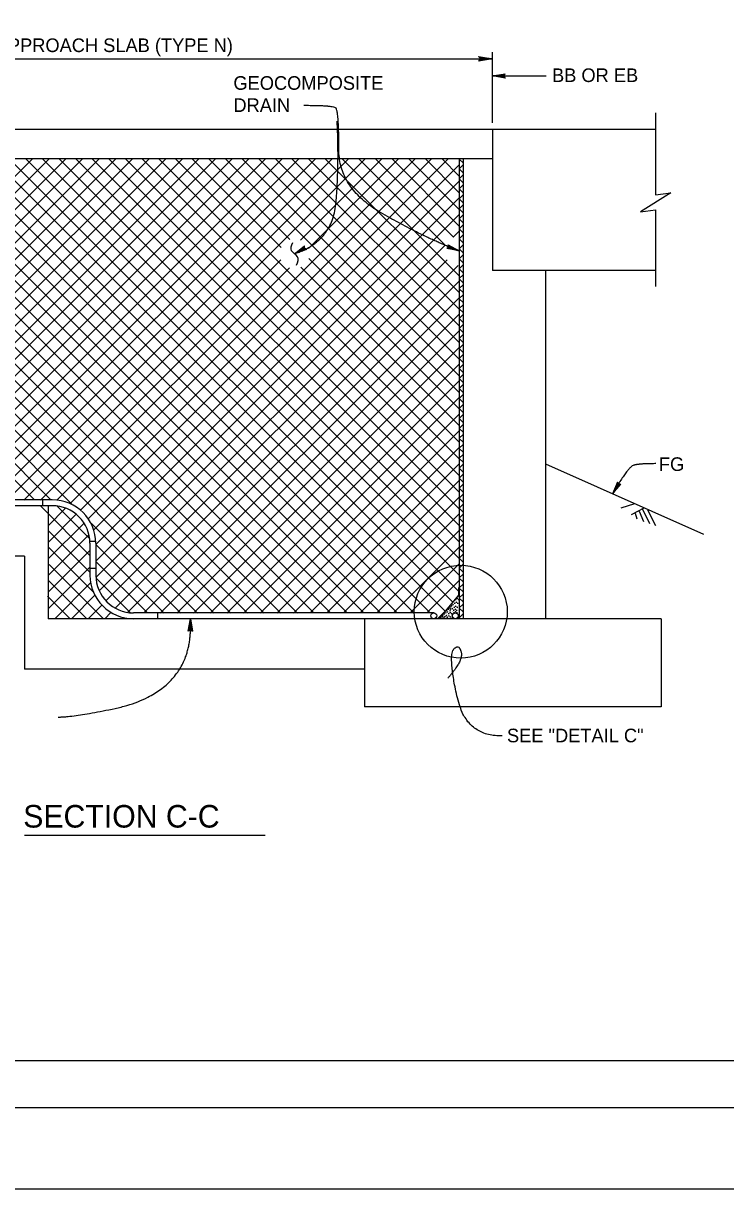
# Model space of a CAD drawing. Extents: x -893 to 867, y -474 to 712.
# Drawn here: x -27 to 346, y -474 to 146 of the extents above; entities that cross this region are included whole.
import ezdxf

# ---------------------------------------------------------------- set-up
doc = ezdxf.new("R2010")
doc.units = 0
for name, color, linetype in [('12 Coord Grid', 7, 'Continuous'), ('border_PLOTTING-ELEMENTS', 7, 'Continuous'), ('border_rw_22x34_Cut_Lines', 7, 'Continuous'), ('border_SHEET', 7, 'Continuous'), ('df_DETAIL', 7, 'Continuous'), ('df_INLET', 7, 'Continuous'), ('df_PIPE-PP', 7, 'Continuous'), ('pp_PRESENTATION', 7, 'Continuous'), ('rd_EARTHWORK', 7, 'Continuous'), ('rd_PROFILE-OG', 7, 'Continuous'), ('str_Concrete-A', 7, 'Continuous'), ('str_Text-A', 7, 'Continuous')]:
    doc.layers.add(name, color=color, linetype=linetype)

# ---------------------------------------------------------------- blocks, each defined once
blk = doc.blocks.new('TERMAG-E')
at = {"layer": '12 Coord Grid'}
for p, q in [((-14.420088, 1.268592), (-15.202128, 2.537184)), ((-15.202128, 2.537184), (0, 0)), ((0, 0), (-15.202128, -2.53992)), ((-14.81088, 1.902888), (0, 0)), ((0, 0), (-14.81088, -1.904712)), ((0, 0), (-14.420088, 1.268592)), ((-14.420088, 1.268592), (-13.638504, 0)), ((-14.420088, -1.270416), (0, 0)), ((-13.638504, 0), (-14.420088, -1.270416)), ((0, 0), (-14.029296, 0.634296)), ((-14.029296, -0.635208), (0, 0)), ((-13.638504, 0), (0, 0)), ((-14.420088, -1.270416), (-15.202128, -2.53992))]:
    blk.add_line(p, q, dxfattribs=at)

msp = doc.modelspace()

# ---------------------------------------------------------------- linework, layer by layer
at = {"layer": 'border_PLOTTING-ELEMENTS'}
for points in [[(-893.45, -474.04), (866.55, -474.04), (866.55, 711.96), (-893.45, 711.96)], [(-863.45, 668.96), (836.55, 668.96), (836.55, -431.04), (-863.45, -431.04)]]:
    msp.add_lwpolyline(points, close=True, dxfattribs=at)
at = {"layer": 'border_rw_22x34_Cut_Lines'}
msp.add_lwpolyline([(-863.45, 668.96), (836.55, 668.96), (836.55, -431.04), (-863.45, -431.04)], close=True, dxfattribs=at)
at = {"layer": 'border_SHEET'}
msp.add_line((811.55, -406.04), (-813.45, -406.04), dxfattribs=at)
at = {"layer": 'df_DETAIL'}
for p, q in [((-140.39, 73.41), (101, -167.98)), ((-140.21, -44.6), (-22.2, 73.42)), ((-140.21, -53.44), (-13.36, 73.42)), ((-140.21, -62.28), (-4.51, 73.42)), ((-140.21, -71.12), (4.33, 73.42)), ((-140.21, -79.96), (13.17, 73.42)), ((-140.19, -88.78), (22.01, 73.42)), ((-138.48, -95.92), (30.86, 73.42)), ((-134.99, -101.26), (39.7, 73.42)), ((-131.55, 73.41), (109.83, -167.97)), ((-130.07, -105.18), (48.54, 73.43)), ((-123.54, -107.5), (57.38, 73.43)), ((-122.71, 73.41), (118.66, -167.96)), ((-115.06, -107.86), (66.23, 73.43)), ((-113.87, 73.41), (127.49, -167.95)), ((-106.22, -107.87), (75.07, 73.43)), ((-105.03, 73.41), (136.32, -167.94)), ((-97.38, -107.87), (83.91, 73.43)), ((-96.19, 73.41), (145.16, -167.93)), ((-88.55, -107.87), (92.76, 73.43)), ((-87.34, 73.41), (153.99, -167.92)), ((-79.71, -107.87), (101.6, 73.43)), ((-78.5, 73.41), (162.82, -167.91)), ((-70.87, -107.88), (110.44, 73.43)), ((-69.66, 73.41), (171.65, -167.9)), ((-62.03, -107.88), (119.28, 73.43)), ((-60.82, 73.41), (180.49, -167.89)), ((-53.19, -107.88), (128.13, 73.43)), ((-51.98, 73.42), (189.32, -167.88)), ((-44.35, -107.88), (136.97, 73.43)), ((-43.14, 73.42), (197.24, -166.96)), ((-35.51, -107.89), (145.81, 73.44)), ((-34.3, 73.42), (201.23, -162.12)), ((-26.67, -107.89), (154.65, 73.44)), ((-25.46, 73.42), (204.69, -156.73)), ((-16.62, 73.42), (204.69, -147.89)), ((-7.78, 73.42), (204.69, -139.05)), ((-2.07, -109.82), (181.18, 73.44)), ((1.06, 73.42), (204.69, -130.2)), ((3.37, -113.21), (190.02, 73.44)), ((7.57, -117.86), (198.87, 73.44)), ((9.9, 73.42), (204.69, -121.36)), ((10.47, -123.8), (204.69, 70.42)), ((18.74, 73.42), (204.69, -112.52)), ((27.59, 73.42), (204.69, -103.68)), ((36.43, 73.42), (204.69, -94.84)), ((45.27, 73.43), (204.69, -86)), ((54.11, 73.43), (204.69, -77.15)), ((62.95, 73.43), (110.01, 26.36)), ((71.79, 73.43), (114.65, 30.57)), ((80.63, 73.43), (204.69, -50.63)), ((89.47, 73.43), (204.69, -41.79)), ((98.31, 73.43), (204.69, -32.95)), ((107.15, 73.43), (204.69, -24.1)), ((115.99, 73.43), (204.69, -15.26)), ((120.39, 30.33), (163.5, 73.44)), ((124.66, 25.76), (172.34, 73.44)), ((124.83, 73.43), (204.69, -6.42)), ((133.67, 73.43), (204.69, 2.42)), ((142.52, 73.44), (204.69, 11.26)), ((151.36, 73.44), (197.31, 27.48)), ((160.2, 73.44), (201.7, 31.94)), ((169.04, 73.44), (204.69, 37.79)), ((177.88, 73.44), (204.69, 46.63)), ((186.72, 73.44), (204.69, 55.47)), ((195.56, 73.44), (204.69, 64.31)), ((-140.21, 64.39), (92.16, -167.99)), ((11.6, -131.51), (204.69, 61.58)), ((-140.21, 55.55), (83.33, -168)), ((11.6, -140.35), (204.69, 52.74)), ((-140.21, 46.71), (74.5, -168.01)), ((11.63, -149.16), (204.69, 43.9)), ((-140.21, 37.86), (65.67, -168.02)), ((201.48, 31.85), (204.69, 35.05)), ((-140.21, 29.02), (-1.01, -110.18)), ((13.41, -156.23), (197.46, 27.82)), ((-140.21, 20.18), (-12.28, -107.75)), ((-17.83, -107.89), (109.96, 19.91)), ((16.97, -161.51), (198.35, 19.88)), ((124.7, 20.52), (204.69, -59.47)), ((-9.06, -107.96), (114.53, 15.63)), ((21.93, -165.39), (204.05, 16.73)), ((120.49, 15.88), (204.69, -68.31)), ((-140.21, 11.34), (-21.01, -107.86)), ((28.58, -167.58), (204.69, 8.53)), ((37.06, -167.94), (204.69, -0.31)), ((45.86, -167.98), (204.69, -9.15)), ((54.66, -168.02), (204.69, -18)), ((63.51, -168.02), (204.69, -26.84)), ((72.36, -168.01), (204.69, -35.68)), ((81.21, -168), (204.69, -44.52)), ((90.06, -167.99), (204.69, -53.36)), ((98.91, -167.98), (204.69, -62.2)), ((107.76, -167.97), (204.69, -71.05)), ((116.61, -167.96), (204.69, -79.89)), ((125.47, -167.95), (204.69, -88.73)), ((134.32, -167.94), (204.69, -97.57)), ((-17.86, -111.01), (8.48, -137.35)), ((-8.95, -111.08), (8.48, -128.51)), ((143.17, -167.93), (204.69, -106.41)), ((-13.81, -121.55), (-4.46, -112.2)), ((-13.81, -130.39), (1.14, -115.44)), ((152.02, -167.92), (204.69, -115.25)), ((-13.81, -139.23), (5.31, -120.12)), ((9.04, -120.23), (56.83, -168.03)), ((-13.81, -148.07), (7.96, -126.31)), ((-13.7, -124.02), (8.48, -146.19)), ((160.87, -167.91), (204.69, -124.1)), ((-13.81, -156.91), (8.52, -134.59)), ((-13.57, -132.99), (10.29, -156.85)), ((11.55, -131.58), (47.96, -167.99)), ((169.72, -167.9), (204.69, -132.94)), ((-13.22, -142.18), (15.6, -171)), ((11.64, -140.51), (39.08, -167.95)), ((178.57, -167.9), (204.69, -141.78)), ((-13.81, -165.76), (8.43, -143.52)), ((-13.45, -150.79), (6.76, -171)), ((-10.21, -171), (8.84, -151.95)), ((11.69, -149.41), (30.07, -167.79)), ((187.42, -167.89), (204.69, -150.62)), ((-14.04, -159.04), (-2.08, -171)), ((-1.37, -171), (11.09, -158.54)), ((7.47, -171), (14.76, -163.72)), ((193.15, -171), (197.47, -166.68)), ((16.31, -171), (19.65, -167.67))]:
    msp.add_line(p, q, dxfattribs=at)
at = {"layer": 'df_INLET'}
for p, q in [((204.69, 73.47), (204.69, -171)), ((206.77, 73.47), (206.77, -171))]:
    msp.add_line(p, q, dxfattribs=at)
at = {"layer": 'df_PIPE-PP'}
for p, q in [((-11.53, -107.78), (-120.21, -107.78)), ((-16.76, -107.78), (-16.76, -110.91)), ((11.58, -129.93), (8.45, -129.93)), ((8.48, -130.91), (8.48, -147.87)), ((11.6, -130.91), (11.6, -147.87)), ((11.6, -144.38), (8.48, -144.38)), ((191.39, -167.88), (31.61, -167.88)), ((44.4, -167.88), (44.4, -171))]:
    msp.add_line(p, q, dxfattribs=at)
msp.add_circle((191.13, -169.42), 1.56, dxfattribs=at)
for centre, radius, start, end in [((-11.53, -130.91), 23.13, 0, 90), ((-11.53, -130.91), 20.01, 0, 90), ((31.61, -147.87), 23.13, 180, 270), ((31.61, -147.87), 20.01, 180, 270)]:
    msp.add_arc(centre, radius, start, end, dxfattribs=at)
at = {"layer": 'pp_PRESENTATION'}
for p, q in [((309.02, 97.93), (309.02, 54.42)), ((309.02, 46.42), (309.02, 5.6))]:
    msp.add_line(p, q, dxfattribs=at)
msp.add_lwpolyline([(309.02, 54.42), (317.02, 55.42), (301.02, 45.42), (309.02, 46.42)], dxfattribs=at)
msp.add_circle((205.49, -167.27), 24.7, dxfattribs=at)
at = {"layer": 'rd_EARTHWORK'}
for p, q in [((202.82, -160.74), (202.57, -160.99)), ((203.06, -160.99), (202.57, -160.99)), ((203.06, -160.99), (202.82, -160.74)), ((203.63, -160.14), (203.38, -160.39)), ((203.87, -160.39), (203.38, -160.39)), ((203.87, -160.39), (203.63, -160.14)), ((204.41, -160.73), (204.16, -160.98)), ((204.65, -160.98), (204.16, -160.98)), ((204.65, -160.98), (204.41, -160.73)), ((198.05, -166.4), (197.8, -166.65)), ((198.29, -166.65), (197.8, -166.65)), ((198.29, -166.65), (198.05, -166.4)), ((198.35, -167.19), (198.1, -167.43)), ((198.59, -167.43), (198.35, -167.19)), ((198.86, -165.8), (198.61, -166.05)), ((199.11, -166.05), (198.61, -166.05)), ((199.11, -166.05), (198.86, -165.8)), ((199.36, -165.13), (199.11, -165.38)), ((199.6, -165.38), (199.11, -165.38)), ((199.6, -165.38), (199.36, -165.13)), ((199.72, -166.66), (199.69, -167.01)), ((200.07, -166.69), (199.69, -167.01)), ((200.07, -166.69), (199.72, -166.66)), ((200.17, -164.53), (199.93, -164.78)), ((200.42, -164.78), (199.93, -164.78)), ((199.96, -165.68), (199.93, -166.03)), ((200.31, -165.71), (199.93, -166.03)), ((200.31, -165.71), (199.96, -165.68)), ((200.42, -164.78), (200.17, -164.53)), ((200.6, -163.89), (200.36, -164.13)), ((200.85, -164.13), (200.36, -164.13)), ((200.85, -164.13), (200.6, -163.89)), ((200.81, -164.59), (200.81, -164.59)), ((200.81, -164.59), (200.81, -164.59)), ((200.94, -165.63), (200.9, -165.98)), ((201.28, -165.67), (200.9, -165.98)), ((201.28, -165.67), (200.94, -165.63)), ((201.02, -166.97), (201.01, -166.97)), ((201.01, -166.97), (201.01, -166.97)), ((201.42, -163.29), (201.17, -163.53)), ((201.66, -163.53), (201.17, -163.53)), ((201.25, -167.27), (201.25, -167.27)), ((201.25, -167.27), (201.25, -167.27)), ((201.32, -165.38), (201.32, -165.38)), ((201.32, -165.38), (201.32, -165.38)), ((201.66, -163.53), (201.42, -163.29)), ((201.73, -166.44), (201.48, -166.68)), ((201.97, -166.68), (201.48, -166.68)), ((201.59, -163.25), (201.59, -163.25)), ((201.59, -163.25), (201.59, -163.25)), ((201.97, -166.68), (201.73, -166.44)), ((202.03, -164.85), (201.79, -165.09)), ((202.28, -165.09), (201.79, -165.09)), ((202.28, -165.09), (202.03, -164.85)), ((202.31, -162.72), (202.06, -162.96)), ((202.55, -162.96), (202.06, -162.96)), ((202.54, -165.84), (202.29, -166.08)), ((202.79, -166.08), (202.29, -166.08)), ((202.55, -162.96), (202.31, -162.72)), ((202.69, -167.04), (202.44, -167.28)), ((202.93, -167.28), (202.44, -167.28)), ((202.79, -166.08), (202.54, -165.84)), ((202.85, -164.25), (202.6, -164.49)), ((203.09, -164.49), (202.6, -164.49)), ((202.93, -167.28), (202.69, -167.04)), ((203.09, -164.49), (202.85, -164.25)), ((203.12, -162.12), (202.87, -162.36)), ((203.36, -162.36), (202.87, -162.36)), ((203.32, -166.42), (203.07, -166.67)), ((203.57, -166.67), (203.07, -166.67)), ((203.36, -162.36), (203.12, -162.12)), ((203.57, -166.67), (203.32, -166.42)), ((203.63, -164.83), (203.38, -165.08)), ((203.87, -165.08), (203.38, -165.08)), ((203.87, -165.08), (203.63, -164.83)), ((203.9, -162.7), (203.65, -162.95)), ((204.14, -162.95), (203.65, -162.95)), ((203.89, -165.54), (203.89, -165.54)), ((203.89, -165.54), (203.89, -165.54)), ((204.14, -162.95), (203.9, -162.7)), ((204.03, -166.74), (204.03, -166.74)), ((204.03, -166.74), (204.03, -166.74)), ((204.19, -163.95), (204.19, -163.95)), ((204.19, -163.95), (204.19, -163.95)), ((204.46, -161.82), (204.46, -161.82)), ((204.46, -161.82), (204.46, -161.82)), ((194.98, -170.34), (194.73, -170.59)), ((195.23, -170.59), (194.73, -170.59)), ((195.23, -170.59), (194.98, -170.34)), ((195.79, -169.74), (195.55, -169.99)), ((196.04, -169.99), (195.55, -169.99)), ((195.79, -170.64), (195.55, -170.89)), ((196.04, -170.89), (195.55, -170.89)), ((195.9, -168.97), (195.65, -169.22)), ((196.15, -169.22), (195.65, -169.22)), ((196.04, -169.99), (195.79, -169.74)), ((196.04, -170.89), (195.79, -170.64)), ((196.15, -169.22), (195.9, -168.97)), ((196.6, -170.04), (196.36, -170.29)), ((196.85, -170.29), (196.36, -170.29)), ((196.71, -168.37), (196.47, -168.62)), ((196.96, -168.62), (196.47, -168.62)), ((196.85, -170.29), (196.6, -170.04)), ((196.96, -168.62), (196.71, -168.37)), ((197.05, -169.77), (196.8, -170.01)), ((197.3, -170.01), (196.8, -170.01)), ((197.3, -170.01), (197.05, -169.77)), ((197.53, -167.79), (197.29, -168.03)), ((197.78, -168.03), (197.29, -168.03)), ((197.78, -168.03), (197.53, -167.79)), ((197.86, -169.17), (197.62, -169.41)), ((198.11, -169.41), (197.62, -169.41)), ((197.69, -170.55), (197.69, -170.55)), ((197.69, -170.55), (197.69, -170.55)), ((198.11, -169.41), (197.86, -169.17)), ((198.59, -167.43), (198.1, -167.43)), ((198.41, -170.01), (198.16, -170.26)), ((198.65, -170.26), (198.16, -170.26)), ((198.38, -168.71), (198.38, -168.71)), ((198.38, -168.71), (198.38, -168.71)), ((198.65, -170.26), (198.41, -170.01)), ((199.09, -168.17), (198.85, -168.42)), ((199.34, -168.42), (198.85, -168.42)), ((199.22, -169.41), (198.97, -169.66)), ((199.47, -169.66), (198.97, -169.66)), ((199.34, -168.42), (199.09, -168.17)), ((199.47, -169.66), (199.22, -169.41)), ((199.52, -167.53), (199.51, -167.53)), ((199.51, -167.53), (199.51, -167.53)), ((199.91, -167.57), (199.66, -167.82)), ((200.15, -167.82), (199.66, -167.82)), ((200, -170), (199.75, -170.24)), ((200.25, -170.24), (199.75, -170.24)), ((200.15, -167.82), (199.91, -167.57)), ((200.25, -170.24), (200, -170)), ((200.69, -168.16), (200.44, -168.4)), ((200.93, -168.4), (200.44, -168.4)), ((200.57, -169.11), (200.57, -169.11)), ((200.57, -169.11), (200.57, -169.11)), ((200.85, -170.54), (200.6, -170.79)), ((201.09, -170.79), (200.6, -170.79)), ((200.93, -168.4), (200.69, -168.16)), ((201.09, -170.79), (200.85, -170.54)), ((201.16, -168.17), (201.16, -168.17)), ((201.16, -168.17), (201.16, -168.17)), ((201.87, -167.64), (201.63, -167.88)), ((202.12, -167.88), (201.63, -167.88)), ((202.12, -167.88), (201.87, -167.64)), ((203.47, -167.62), (203.22, -167.87)), ((203.71, -167.87), (203.22, -167.87)), ((203.71, -167.87), (203.47, -167.62)), ((204.11, -170.53), (203.86, -170.77)), ((204.35, -170.77), (203.86, -170.77)), ((204.35, -170.77), (204.11, -170.53))]:
    msp.add_line(p, q, dxfattribs=at)
at = {"layer": 'rd_PROFILE-OG'}
for p, q in [((250.54, -88.72), (334.51, -125.99)), ((297.87, -109.96), (290.6, -112.29)), ((302.8, -112.19), (296.07, -115.75)), ((298.14, -114.79), (299, -117.94)), ((300.26, -113.85), (302.66, -119.3)), ((302.01, -112.82), (305.75, -120.28)), ((304.79, -113.1), (308.97, -121.45))]:
    msp.add_line(p, q, dxfattribs=at)
at = {"layer": 'str_Concrete-A'}
for p, q in [((309.02, 89.1), (-193.84, 89.1)), ((222.4, 89.1), (222.4, 14.08)), ((222.4, 73.47), (-152.72, 73.47)), ((204.69, 73.47), (204.69, 73.47)), ((204.69, 73.43), (206.77, 71.34)), ((204.69, 68.16), (206.77, 70.25)), ((206.77, 73.47), (206.77, -171)), ((204.69, 68.12), (206.77, 66.04)), ((204.69, 62.86), (206.77, 64.94)), ((204.69, 62.82), (206.77, 60.73)), ((204.69, 57.55), (206.77, 59.64)), ((204.69, 57.51), (206.77, 55.43)), ((204.69, 52.25), (206.77, 54.33)), ((204.69, 52.21), (206.77, 50.12)), ((204.69, 46.94), (206.77, 49.03)), ((204.69, 46.9), (206.77, 44.82)), ((204.69, 41.64), (206.77, 43.72)), ((204.69, 41.6), (206.77, 39.51)), ((204.69, 36.33), (206.77, 38.42)), ((204.69, 36.29), (206.77, 34.21)), ((204.69, 31.03), (206.77, 33.11)), ((204.69, 30.99), (206.77, 28.9)), ((204.69, 25.72), (206.77, 27.81)), ((204.69, 25.68), (206.77, 23.6)), ((204.69, 20.42), (206.77, 22.5)), ((204.69, 20.38), (206.77, 18.29)), ((204.69, 15.11), (206.77, 17.2)), ((204.69, 15.07), (206.77, 12.99)), ((309.02, 14.08), (222.4, 14.08)), ((250.54, 14.08), (250.54, -171)), ((204.69, 9.81), (206.77, 11.89)), ((204.69, 9.77), (206.77, 7.68)), ((204.69, 4.5), (206.77, 6.59)), ((204.69, 4.46), (206.77, 2.38)), ((204.69, -0.8), (206.77, 1.28)), ((204.69, -0.84), (206.77, -2.93)), ((204.69, -6.11), (206.77, -4.02)), ((204.69, -6.15), (206.77, -8.23)), ((204.69, -11.41), (206.77, -9.33)), ((204.69, -11.45), (206.77, -13.54)), ((204.69, -16.72), (206.77, -14.63)), ((204.69, -16.76), (206.77, -18.84)), ((204.69, -22.02), (206.77, -19.94)), ((204.69, -22.06), (206.77, -24.15)), ((204.69, -27.33), (206.77, -25.24)), ((204.69, -27.37), (206.77, -29.45)), ((204.69, -32.63), (206.77, -30.55)), ((204.69, -32.67), (206.77, -34.76)), ((204.69, -37.94), (206.77, -35.85)), ((204.69, -37.98), (206.77, -40.06)), ((204.69, -43.24), (206.77, -41.16)), ((204.69, -43.28), (206.77, -45.37)), ((204.69, -48.55), (206.77, -46.46)), ((204.69, -48.59), (206.77, -50.67)), ((204.69, -53.85), (206.77, -51.77)), ((204.69, -53.89), (206.77, -55.98)), ((204.69, -59.16), (206.77, -57.07)), ((204.69, -59.2), (206.77, -61.28)), ((204.69, -64.46), (206.77, -62.38)), ((204.69, -64.5), (206.77, -66.59)), ((204.69, -69.77), (206.77, -67.68)), ((204.69, -69.81), (206.77, -71.89)), ((204.69, -75.07), (206.77, -72.99)), ((204.69, -75.11), (206.77, -77.2)), ((204.69, -80.38), (206.77, -78.29)), ((204.69, -80.42), (206.77, -82.5)), ((204.69, -85.68), (206.77, -83.6)), ((204.69, -85.72), (206.77, -87.81)), ((204.69, -90.99), (206.77, -88.9)), ((204.69, -91.03), (206.77, -93.11)), ((204.69, -96.29), (206.77, -94.21)), ((204.69, -96.33), (206.77, -98.42)), ((204.69, -101.6), (206.77, -99.51)), ((204.69, -101.64), (206.77, -103.72)), ((204.69, -106.9), (206.77, -104.82)), ((-11.53, -110.91), (-193.84, -110.91)), ((-13.81, -110.91), (-13.81, -171)), ((204.69, -106.94), (206.77, -109.03)), ((204.69, -112.21), (206.77, -110.12)), ((204.69, -112.25), (206.77, -114.33)), ((204.69, -117.51), (206.77, -115.43)), ((204.69, -117.55), (206.77, -119.64)), ((204.69, -122.82), (206.77, -120.73)), ((204.69, -122.86), (206.77, -124.94)), ((204.69, -128.12), (206.77, -126.04)), ((204.69, -128.16), (206.77, -130.25)), ((204.69, -133.43), (206.77, -131.34)), ((204.69, -133.47), (206.77, -135.55)), ((-26.31, -137.69), (-193.84, -137.69)), ((-26.31, -137.69), (-26.31, -197.78)), ((204.69, -138.73), (206.77, -136.65)), ((204.69, -138.77), (206.77, -140.86)), ((204.69, -144.04), (206.77, -141.95)), ((204.69, -144.08), (206.77, -146.16)), ((204.69, -149.34), (206.77, -147.26)), ((204.21, -154.37), (204.21, -158.5)), ((204.69, -149.38), (206.77, -151.47)), ((204.69, -154.65), (206.77, -152.56)), ((204.69, -154.69), (206.77, -156.77)), ((204.21, -158.5), (193.91, -171)), ((204.69, -159.95), (206.77, -157.87)), ((204.69, -159.99), (206.77, -162.08)), ((204.69, -165.26), (206.77, -163.17)), ((204.69, -165.3), (206.77, -167.38)), ((311.91, -171), (-13.81, -171)), ((154.26, -171), (154.26, -217.81)), ((204.69, -170.56), (206.77, -168.48)), ((204.69, -170.6), (205.09, -171)), ((311.91, -171), (311.91, -217.81)), ((154.26, -197.78), (-26.31, -197.78)), ((311.91, -217.81), (154.26, -217.81))]:
    msp.add_line(p, q, dxfattribs=at)
msp.add_circle((202.6, -169.44), 1.56, dxfattribs=at)
at = {"layer": 'str_Text-A'}
for p, q in [((222.4, 92.61), (222.4, 130.27)), ((-152.72, 126.76), (222.4, 126.76)), ((222.4, 117.59), (229, 118.7)), ((222.4, 117.59), (228.83, 118.42)), ((228.66, 118.15), (222.4, 117.59)), ((228.49, 117.87), (222.4, 117.59)), ((228.32, 117.59), (228.66, 118.15)), ((228.66, 118.15), (229, 118.7)), ((228.32, 117.59), (222.4, 117.59)), ((229, 116.49), (222.4, 117.59)), ((222.4, 117.59), (228.66, 117.04)), ((228.83, 116.77), (222.4, 117.59)), ((222.4, 117.59), (228.49, 117.32)), ((222.4, 117.59), (250.88, 117.59)), ((228.66, 117.04), (228.32, 117.59)), ((228.66, 117.04), (229, 116.49)), ((117.21, 23.08), (122.43, 27.27)), ((117.21, 23.08), (122.42, 26.94)), ((122.41, 26.62), (117.21, 23.08)), ((122.39, 26.3), (117.21, 23.08)), ((122.38, 25.97), (117.21, 23.08)), ((117.21, 23.08), (122.66, 25.81)), ((117.21, 23.08), (122.94, 25.66)), ((123.23, 25.5), (117.21, 23.08)), ((123.51, 25.34), (117.21, 23.08)), ((122.38, 25.97), (122.41, 26.62)), ((122.94, 25.66), (122.38, 25.97)), ((122.41, 26.62), (122.43, 27.27)), ((122.94, 25.66), (123.51, 25.34)), ((198.61, 26.21), (198.1, 25.8)), ((204.69, 24.61), (198.1, 25.8)), ((204.69, 24.61), (198.36, 26)), ((199.11, 26.61), (198.61, 26.21)), ((198.61, 26.21), (204.69, 24.61)), ((198.98, 27.24), (198.85, 27.88)), ((198.85, 27.88), (204.69, 24.61)), ((198.86, 26.41), (204.69, 24.61)), ((198.91, 27.56), (204.69, 24.61)), ((204.69, 24.61), (198.98, 27.24)), ((198.98, 27.24), (199.11, 26.61)), ((204.69, 24.61), (199.05, 26.93)), ((199.11, 26.61), (204.69, 24.61)), ((288.74, -98.36), (286.15, -104.53)), ((288.89, -98.65), (286.15, -104.53)), ((286.15, -104.53), (289.03, -98.94)), ((289.03, -98.94), (288.74, -98.36)), ((289.03, -98.94), (289.31, -99.52)), ((286.15, -104.53), (289.17, -99.23)), ((289.31, -99.52), (286.15, -104.53)), ((289.64, -99.52), (286.15, -104.53)), ((289.96, -99.53), (286.15, -104.53)), ((286.15, -104.53), (290.28, -99.53)), ((286.15, -104.53), (290.61, -99.54)), ((289.31, -99.52), (289.96, -99.53)), ((289.96, -99.53), (290.61, -99.54)), ((60.72, -177.6), (61.82, -171)), ((60.99, -177.43), (61.82, -171)), ((61.82, -171), (61.27, -177.26)), ((61.82, -171), (61.54, -177.09)), ((61.82, -176.92), (61.82, -171)), ((61.82, -171), (62.92, -177.6)), ((62.37, -177.26), (61.82, -171)), ((62.1, -177.09), (61.82, -171)), ((61.82, -171), (62.65, -177.43)), ((61.27, -177.26), (60.72, -177.6)), ((61.27, -177.26), (61.82, -176.92)), ((61.82, -176.92), (62.37, -177.26)), ((62.37, -177.26), (62.92, -177.6)), ((-26.36, -286.14), (101.48, -286.14))]:
    msp.add_line(p, q, dxfattribs=at)
for points, degree in [([(204.69, 24.61), (188.98, 30.24), (140.71, 57.33), (140.71, 99.5), (137.39, 101.8), (122.06, 101.8)], 2), ([(117.21, 23.08), (137.26, 29.79), (140.97, 69.34), (139.83, 93.52)], 2), ([(118.17, 17.06), (119.01, 18.75), (119.94, 21.88), (114.48, 24.28), (115.41, 27.41), (116.25, 29.1)], 3), ([(309.21, -88.55), (299.95, -88.55), (294.35, -90.39), (286.15, -104.53)], 2), ([(-8.43, -223.28), (-0.28, -223.28), (41.95, -214.55), (63.06, -190.84), (61.82, -171)], 2), ([(227.49, -233.3), (208.18, -233.75), (198.98, -191.52), (204.05, -183.74), (207.18, -193), (198.64, -202.6)], 2)]:
    msp.add_open_spline(points, degree=degree, dxfattribs=at)

# ---------------------------------------------------------------- block references
at = {"layer": 'str_Text-A', "xscale": 0.487329956385942, "yscale": 0.4882334432996318}
msp.add_blockref('TERMAG-E', (222.4, 126.76), dxfattribs=at)

# ---------------------------------------------------------------- texts
at = {"layer": 'str_Text-A'}
for s, height, p in [('APPROACH SLAB (TYPE N)', 7.247, (-41.58, 130.29)), ('BB OR EB', 7.247, (253.98, 114.36)), ('GEOCOMPOSITE ', 7.247, (84.7, 110.23)), ('DRAIN', 7.247, (84.7, 98.45)), ('FG', 7.247, (310.75, -92.43)), ('SEE "DETAIL C"', 7.247, (230.04, -236.71)), ('SECTION C-C', 12.0054, (-26.99, -282.04))]:
    msp.add_text(s, height=height, dxfattribs=at).set_placement(p)

doc.saveas('drawing.dxf')
